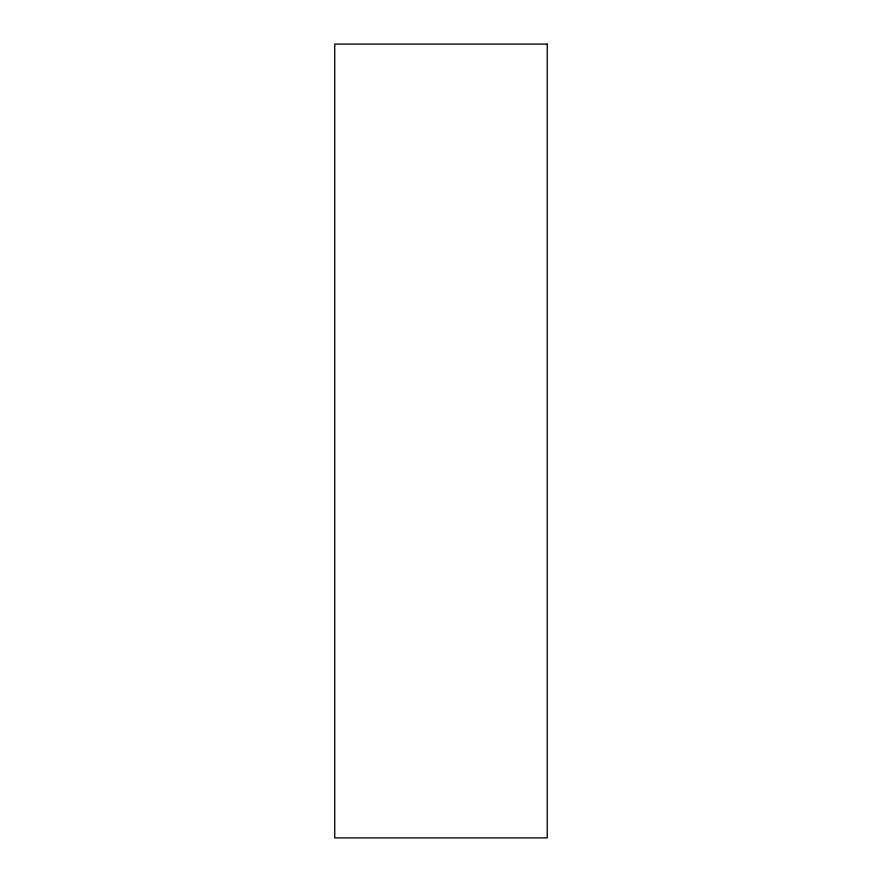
<?xml version="1.0" encoding="UTF-8"?>
<svg xmlns="http://www.w3.org/2000/svg" width="882" height="882" viewBox="0 0 882 882"><rect width="100%" height="100%" fill="white"/><g stroke="black" fill="none" stroke-linecap="round" stroke-linejoin="round"><path stroke-width="1.32" d="M547.259 44.1L334.741 44.1L334.741 837.9L547.259 837.9L547.259 44.1"/></g></svg>
